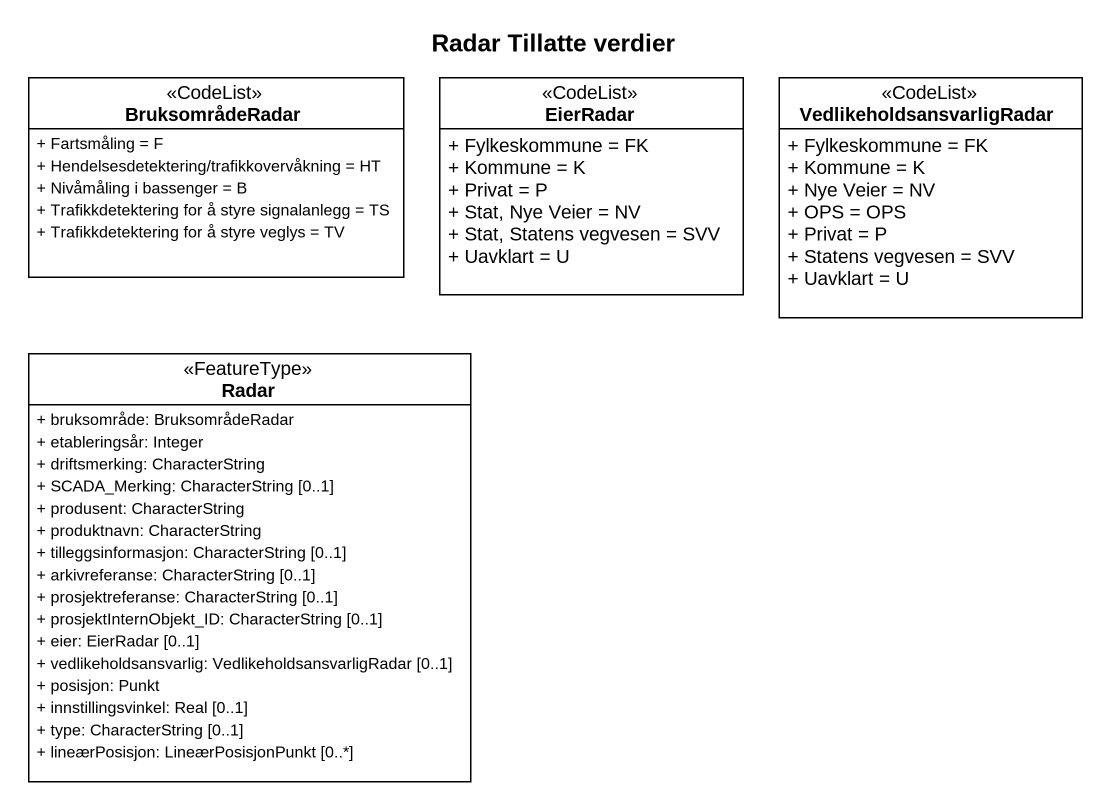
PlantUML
@startuml
title Radar Tillatte verdier
hide circle
hide empty members
skinparam classAttributeIconSize 0
class BruksområdeRadar <<CodeList>> {
  + Fartsmåling = F
  + Hendelsesdetektering/trafikkovervåkning = HT
  + Nivåmåling i bassenger = B
  + Trafikkdetektering for å styre signalanlegg = TS
  + Trafikkdetektering for å styre veglys = TV
}
class EierRadar <<CodeList>> {
  + Fylkeskommune = FK
  + Kommune = K
  + Privat = P
  + Stat, Nye Veier = NV
  + Stat, Statens vegvesen = SVV
  + Uavklart = U
}
class VedlikeholdsansvarligRadar <<CodeList>> {
  + Fylkeskommune = FK
  + Kommune = K
  + Nye Veier = NV
  + OPS = OPS
  + Privat = P
  + Statens vegvesen = SVV
  + Uavklart = U
}
class Radar <<FeatureType>> {
  + bruksområde: BruksområdeRadar
  + etableringsår: Integer
  + driftsmerking: CharacterString
  + SCADA_Merking: CharacterString [0..1]
  + produsent: CharacterString
  + produktnavn: CharacterString
  + tilleggsinformasjon: CharacterString [0..1]
  + arkivreferanse: CharacterString [0..1]
  + prosjektreferanse: CharacterString [0..1]
  + prosjektInternObjekt_ID: CharacterString [0..1]
  + eier: EierRadar [0..1]
  + vedlikeholdsansvarlig: VedlikeholdsansvarligRadar [0..1]
  + posisjon: Punkt
  + innstillingsvinkel: Real [0..1]
  + type: CharacterString [0..1]
  + lineærPosisjon: LineærPosisjonPunkt [0..*]
}
@enduml
